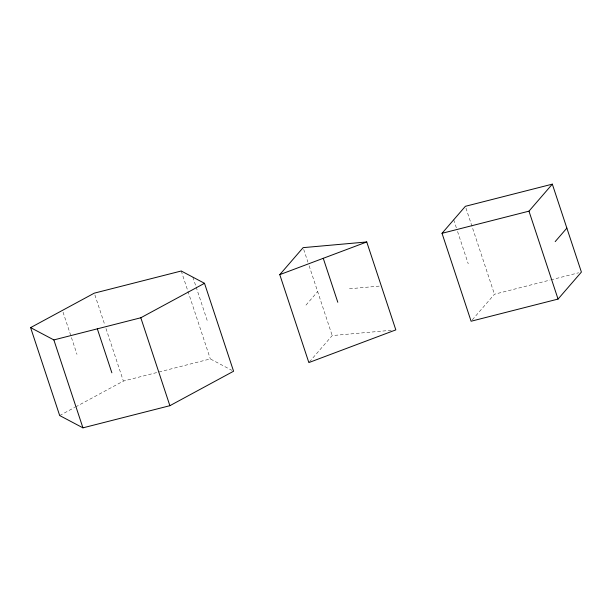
<?xml version="1.0" encoding="UTF-8"?>
<svg xmlns="http://www.w3.org/2000/svg" width="612" height="612" viewBox="0 0 612 612"><rect width="100%" height="100%" fill="white"/><g stroke="black" fill="none" stroke-linecap="round" stroke-linejoin="round"><path stroke-width="0.46" stroke-dasharray="3.06 2.29" d="M305.985 305.113L317.659 291.61M309.465 361.868L332.201 335.575L392.032 330.228M472.334 319.816L494.45 294.234L549.951 280.089M59.678 415.54L74.763 407.378M75.605 406.926L123.372 381.077L210.321 358.923L231.917 370.352M550.877 279.86L578.623 272.784M349.475 288.772L380.35 286.011M465.969 208.118L494.45 294.234M453.699 219.807L456.368 227.886M457.554 231.474L468.234 263.772M303.72 249.459L307.92 262.15M309.121 265.776L332.201 335.575M192.872 277.152L195.84 286.125M196.138 287.02L207.414 321.116M181.244 271.001L210.321 358.923M94.898 294.969L104.79 324.88M105.983 328.506L123.372 381.077M63.044 312.181L76.99 354.348"/><path stroke-width="0.92" d="M279.776 274.65L303.124 247.646L366.749 241.962L395.826 329.891L308.853 362.579L279.776 274.65L366.749 241.962M442.025 233.31L465.372 206.305L552.322 184.151L581.4 272.08L558.052 299.077L471.102 321.231L442.025 233.31L528.975 211.155L552.322 184.151M555.183 241.618L566.857 228.115M30.6 327.619L94.294 293.156L181.244 271.001L204.5 283.302L233.577 371.232L169.884 405.695L82.934 427.849L59.678 415.54L30.6 327.619L53.856 339.92L140.806 317.766L204.5 283.302M528.975 211.155L558.052 299.077M323.258 258.31L337.801 302.267M140.806 317.766L169.884 405.695M97.331 328.843L111.866 372.807M53.856 339.92L82.934 427.849"/></g></svg>
